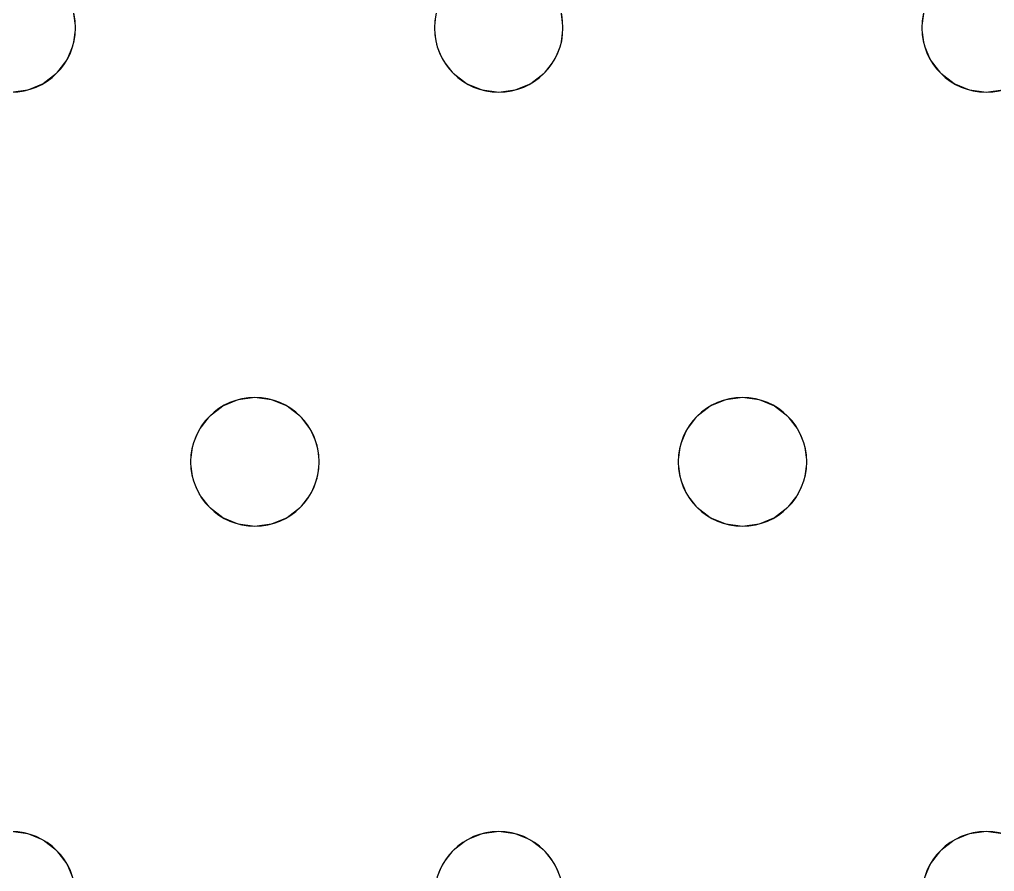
# Model space of a CAD drawing. Header units: millimetres. Extents: x -1 to 1601, y -701 to 1.
# Drawn here: x 1048.3 to 1109, y -312.5 to -259.5 of the extents above; entities that cross this region are included whole.
import ezdxf

# ---------------------------------------------------------------- set-up
doc = ezdxf.new("R2010")
doc.units = ezdxf.units.MM
doc.layers.add('IQ_200_3D', color=1, linetype='Continuous')
doc.layers.add('IQ_204_2D', color=7, linetype='Continuous')

msp = doc.modelspace()

# ---------------------------------------------------------------- linework, layer by layer
at = {"layer": 'IQ_200_3D', "lineweight": 18}
for points, invisible_edges in [([(122.762, -68.034, 850), (1477.238, -68.034, 850), (1477.238, -397.966, 850), (122.762, -397.966, 850)], 10), ([(122.762, -68.034, 860), (122.762, -397.966, 860), (1477.238, -397.966, 860), (1477.238, -68.034, 860)], 5), ([(1051.784, -260, 890), (1051.648, -258.965, 890), (1051.648, -258.965, 888), (1051.784, -260, 888)], 2), ([(1074.254, -258.965, 888), (1074.118, -260, 888), (1051.784, -260, 888), (1051.648, -258.965, 888)], 10), ([(1051.784, -260, 890), (1074.118, -260, 890), (1074.254, -258.965, 890), (1051.648, -258.965, 890)], 5), ([(1074.254, -258.965, 890), (1074.118, -260, 890), (1074.118, -260, 888), (1074.254, -258.965, 888)], 8), ([(1082.118, -260, 890), (1081.981, -258.965, 890), (1081.981, -258.965, 888), (1082.118, -260, 888)], 2), ([(1082.118, -260, 888), (1081.981, -258.965, 888), (1104.587, -258.965, 888)], 14), ([(1104.451, -260, 888), (1081.981, -261.035, 888), (1082.118, -260, 888), (1104.587, -258.965, 888)], 5), ([(1104.451, -260, 890), (1104.587, -258.965, 890), (1082.118, -260, 890), (1081.981, -261.035, 890)], 10), ([(1082.118, -260, 890), (1104.587, -258.965, 890), (1081.981, -258.965, 890)], 3), ([(1104.587, -258.965, 890), (1104.451, -260, 890), (1104.451, -260, 888), (1104.587, -258.965, 888)], 8), ([(1051.648, -261.035, 890), (1051.784, -260, 890), (1051.784, -260, 888), (1051.648, -261.035, 888)], 8), ([(1051.648, -261.035, 888), (1051.784, -260, 888), (1074.118, -260, 888), (1074.254, -261.035, 888)], 10), ([(1051.648, -261.035, 890), (1074.254, -261.035, 890), (1074.118, -260, 890), (1051.784, -260, 890)], 5), ([(1074.118, -260, 890), (1074.254, -261.035, 890), (1074.254, -261.035, 888), (1074.118, -260, 888)], 2), ([(1104.587, -261.035, 888), (1081.582, -262, 888), (1081.981, -261.035, 888), (1104.451, -260, 888)], 5), ([(1104.587, -261.035, 890), (1104.451, -260, 890), (1081.981, -261.035, 890), (1081.582, -262, 890)], 10), ([(1081.981, -261.035, 890), (1082.118, -260, 890), (1082.118, -260, 888), (1081.981, -261.035, 888)], 8), ([(1104.451, -260, 890), (1104.587, -261.035, 890), (1104.587, -261.035, 888), (1104.451, -260, 888)], 2), ([(1051.248, -262, 890), (1051.648, -261.035, 890), (1051.648, -261.035, 888), (1051.248, -262, 888)], 10), ([(1051.248, -262, 888), (1051.648, -261.035, 888), (1074.254, -261.035, 888), (1074.653, -262, 888)], 10), ([(1074.254, -261.035, 890), (1051.648, -261.035, 890), (1051.248, -262, 890)], 13), ([(1051.248, -262, 890), (1062.951, -283, 890), (1074.653, -262, 890), (1074.254, -261.035, 890)], 11), ([(1074.254, -261.035, 890), (1074.653, -262, 890), (1074.653, -262, 888), (1074.254, -261.035, 888)], 10), ([(1081.582, -262, 890), (1081.981, -261.035, 890), (1081.981, -261.035, 888), (1081.582, -262, 888)], 10), ([(1104.587, -261.035, 888), (1104.987, -262, 888), (1081.582, -262, 888)], 14), ([(1104.987, -262, 890), (1104.587, -261.035, 890), (1081.582, -262, 890), (1093.284, -283, 890)], 14), ([(1104.587, -261.035, 890), (1104.987, -262, 890), (1104.987, -262, 888), (1104.587, -261.035, 888)], 10), ([(1050.613, -262.828, 890), (1051.248, -262, 890), (1051.248, -262, 888), (1050.613, -262.828, 888)], 10), ([(1062.951, -283, 888), (1050.613, -262.828, 888), (1051.248, -262, 888), (1074.653, -262, 888)], 13), ([(1050.613, -262.828, 890), (1062.951, -283, 890), (1051.248, -262, 890)], 3), ([(1075.289, -262.828, 888), (1062.951, -283, 888), (1074.653, -262, 888)], 3), ([(1075.289, -262.828, 890), (1074.653, -262, 890), (1062.951, -283, 890), (1063.986, -283.136, 890)], 10), ([(1074.653, -262, 890), (1075.289, -262.828, 890), (1075.289, -262.828, 888), (1074.653, -262, 888)], 10), ([(1080.946, -262.828, 890), (1081.582, -262, 890), (1081.582, -262, 888), (1080.946, -262.828, 888)], 10), ([(1080.946, -262.828, 888), (1081.582, -262, 888), (1093.284, -283, 888), (1092.249, -283.136, 888)], 10), ([(1080.946, -262.828, 890), (1092.249, -283.136, 890), (1093.284, -283, 890), (1081.582, -262, 890)], 5), ([(1104.987, -262, 888), (1105.622, -262.828, 888), (1093.284, -283, 888), (1081.582, -262, 888)], 14), ([(1105.622, -262.828, 890), (1104.987, -262, 890), (1093.284, -283, 890), (1094.32, -283.136, 890)], 10), ([(1104.987, -262, 890), (1105.622, -262.828, 890), (1105.622, -262.828, 888), (1104.987, -262, 888)], 10), ([(1049.784, -263.464, 890), (1050.613, -262.828, 890), (1050.613, -262.828, 888), (1049.784, -263.464, 888)], 10), ([(1049.784, -263.464, 888), (1050.613, -262.828, 888), (1061.916, -283.136, 888), (1060.951, -283.536, 888)], 10), ([(1050.613, -262.828, 890), (1049.784, -263.464, 890), (1061.916, -283.136, 890), (1062.951, -283, 890)], 10), ([(1061.916, -283.136, 888), (1050.613, -262.828, 888), (1062.951, -283, 888)], 3), ([(1075.289, -262.828, 888), (1076.118, -263.464, 888), (1063.986, -283.136, 888), (1062.951, -283, 888)], 10), ([(1076.118, -263.464, 890), (1075.289, -262.828, 890), (1063.986, -283.136, 890), (1064.951, -283.536, 890)], 10), ([(1075.289, -262.828, 890), (1076.118, -263.464, 890), (1076.118, -263.464, 888), (1075.289, -262.828, 888)], 10), ([(1080.118, -263.464, 890), (1080.946, -262.828, 890), (1080.946, -262.828, 888), (1080.118, -263.464, 888)], 10), ([(1092.249, -283.136, 888), (1080.118, -263.464, 888), (1080.946, -262.828, 888)], 13), ([(1080.118, -263.464, 890), (1091.284, -283.536, 890), (1092.249, -283.136, 890), (1080.946, -262.828, 890)], 5), ([(1093.284, -283, 888), (1105.622, -262.828, 888), (1094.32, -283.136, 888)], 3), ([(1094.32, -283.136, 888), (1105.622, -262.828, 888), (1106.451, -263.464, 888), (1095.284, -283.536, 888)], 5), ([(1106.451, -263.464, 890), (1105.622, -262.828, 890), (1094.32, -283.136, 890), (1095.284, -283.536, 890)], 10), ([(1105.622, -262.828, 890), (1106.451, -263.464, 890), (1106.451, -263.464, 888), (1105.622, -262.828, 888)], 10), ([(1048.82, -263.864, 888), (1047.784, -264, 888), (1047.784, -264, 890), (1048.82, -263.864, 890)], 10), ([(1047.784, -264, 888), (1048.82, -263.864, 888), (1060.123, -284.172, 888)], 14), ([(1047.784, -264, 890), (1059.487, -285, 890), (1060.123, -284.172, 890), (1048.82, -263.864, 890)], 5), ([(1048.82, -263.864, 890), (1049.784, -263.464, 890), (1049.784, -263.464, 888), (1048.82, -263.864, 888)], 10), ([(1048.82, -263.864, 888), (1049.784, -263.464, 888), (1060.951, -283.536, 888), (1060.123, -284.172, 888)], 10), ([(1060.951, -283.536, 890), (1049.784, -263.464, 890), (1048.82, -263.864, 890), (1060.123, -284.172, 890)], 5), ([(1061.916, -283.136, 890), (1049.784, -263.464, 890), (1060.951, -283.536, 890)], 3), ([(1076.118, -263.464, 888), (1077.082, -263.864, 888), (1064.951, -283.536, 888), (1063.986, -283.136, 888)], 10), ([(1077.082, -263.864, 890), (1076.118, -263.464, 890), (1064.951, -283.536, 890), (1065.779, -284.172, 890)], 10), ([(1065.779, -284.172, 888), (1064.951, -283.536, 888), (1077.082, -263.864, 888), (1078.118, -264, 888)], 10), ([(1078.118, -264, 890), (1077.082, -263.864, 890), (1065.779, -284.172, 890), (1066.415, -285, 890)], 10), ([(1076.118, -263.464, 890), (1077.082, -263.864, 890), (1077.082, -263.864, 888), (1076.118, -263.464, 888)], 10), ([(1078.118, -264, 888), (1077.082, -263.864, 888), (1077.082, -263.864, 890), (1078.118, -264, 890)], 10), ([(1079.153, -263.864, 888), (1078.118, -264, 888), (1078.118, -264, 890), (1079.153, -263.864, 890)], 10), ([(1078.118, -264, 888), (1079.153, -263.864, 888), (1090.456, -284.172, 888), (1089.82, -285, 888)], 10), ([(1078.118, -264, 890), (1089.82, -285, 890), (1090.456, -284.172, 890), (1079.153, -263.864, 890)], 5), ([(1079.153, -263.864, 890), (1080.118, -263.464, 890), (1080.118, -263.464, 888), (1079.153, -263.864, 888)], 10), ([(1091.284, -283.536, 888), (1079.153, -263.864, 888), (1080.118, -263.464, 888), (1092.249, -283.136, 888)], 5), ([(1079.153, -263.864, 890), (1090.456, -284.172, 890), (1091.284, -283.536, 890), (1080.118, -263.464, 890)], 5), ([(1090.456, -284.172, 888), (1079.153, -263.864, 888), (1091.284, -283.536, 888)], 3), ([(1106.451, -263.464, 888), (1107.416, -263.864, 888), (1095.284, -283.536, 888)], 14), ([(1107.416, -263.864, 890), (1106.451, -263.464, 890), (1095.284, -283.536, 890), (1096.113, -284.172, 890)], 10), ([(1107.416, -263.864, 888), (1108.451, -264, 888), (1096.113, -284.172, 888), (1095.284, -283.536, 888)], 10), ([(1108.451, -264, 890), (1107.416, -263.864, 890), (1096.113, -284.172, 890), (1096.748, -285, 890)], 10), ([(1106.451, -263.464, 890), (1107.416, -263.864, 890), (1107.416, -263.864, 888), (1106.451, -263.464, 888)], 10), ([(1108.451, -264, 888), (1107.416, -263.864, 888), (1107.416, -263.864, 890), (1108.451, -264, 890)], 10), ([(1109.486, -263.864, 888), (1108.451, -264, 888), (1108.451, -264, 890), (1109.486, -263.864, 890)], 10), ([(1108.451, -264, 888), (1109.486, -263.864, 888), (1120.789, -284.172, 888), (1120.154, -285, 888)], 10), ([(1109.486, -263.864, 890), (1108.451, -264, 890), (1120.789, -284.172, 890), (1121.618, -283.536, 890)], 10), ([(1047.784, -264, 888), (1060.123, -284.172, 888), (1059.487, -285, 888), (1036.082, -285, 888)], 13), ([(1036.082, -285, 890), (1036.481, -285.965, 890), (1059.487, -285, 890), (1047.784, -264, 890)], 14), ([(1066.415, -285, 888), (1065.779, -284.172, 888), (1078.118, -264, 888), (1089.82, -285, 888)], 14), ([(1066.415, -285, 890), (1066.815, -285.965, 890), (1089.82, -285, 890), (1078.118, -264, 890)], 14), ([(1096.748, -285, 888), (1096.113, -284.172, 888), (1108.451, -264, 888), (1120.154, -285, 888)], 14), ([(1120.154, -285, 890), (1120.789, -284.172, 890), (1108.451, -264, 890), (1096.748, -285, 890)], 14), ([(1061.916, -283.136, 890), (1060.951, -283.536, 890), (1060.951, -283.536, 888), (1061.916, -283.136, 888)], 10), ([(1061.916, -283.136, 888), (1062.951, -283, 888), (1062.951, -283, 890), (1061.916, -283.136, 890)], 10), ([(1062.951, -283, 888), (1063.986, -283.136, 888), (1063.986, -283.136, 890), (1062.951, -283, 890)], 10), ([(1064.951, -283.536, 890), (1063.986, -283.136, 890), (1063.986, -283.136, 888), (1064.951, -283.536, 888)], 10), ([(1092.249, -283.136, 890), (1091.284, -283.536, 890), (1091.284, -283.536, 888), (1092.249, -283.136, 888)], 10), ([(1092.249, -283.136, 888), (1093.284, -283, 888), (1093.284, -283, 890), (1092.249, -283.136, 890)], 10), ([(1093.284, -283, 888), (1094.32, -283.136, 888), (1094.32, -283.136, 890), (1093.284, -283, 890)], 10), ([(1095.284, -283.536, 890), (1094.32, -283.136, 890), (1094.32, -283.136, 888), (1095.284, -283.536, 888)], 10), ([(1060.951, -283.536, 890), (1060.123, -284.172, 890), (1060.123, -284.172, 888), (1060.951, -283.536, 888)], 10), ([(1065.779, -284.172, 890), (1064.951, -283.536, 890), (1064.951, -283.536, 888), (1065.779, -284.172, 888)], 10), ([(1091.284, -283.536, 890), (1090.456, -284.172, 890), (1090.456, -284.172, 888), (1091.284, -283.536, 888)], 10), ([(1096.113, -284.172, 890), (1095.284, -283.536, 890), (1095.284, -283.536, 888), (1096.113, -284.172, 888)], 10), ([(1060.123, -284.172, 890), (1059.487, -285, 890), (1059.487, -285, 888), (1060.123, -284.172, 888)], 10), ([(1066.415, -285, 890), (1065.779, -284.172, 890), (1065.779, -284.172, 888), (1066.415, -285, 888)], 10), ([(1090.456, -284.172, 890), (1089.82, -285, 890), (1089.82, -285, 888), (1090.456, -284.172, 888)], 10), ([(1096.748, -285, 890), (1096.113, -284.172, 890), (1096.113, -284.172, 888), (1096.748, -285, 888)], 10), ([(1036.481, -285.965, 888), (1036.082, -285, 888), (1059.487, -285, 888), (1059.087, -285.965, 888)], 10), ([(1059.087, -285.965, 890), (1059.487, -285, 890), (1036.481, -285.965, 890), (1036.618, -287, 890)], 10), ([(1059.487, -285, 890), (1059.087, -285.965, 890), (1059.087, -285.965, 888), (1059.487, -285, 888)], 10), ([(1066.815, -285.965, 890), (1066.415, -285, 890), (1066.415, -285, 888), (1066.815, -285.965, 888)], 10), ([(1066.815, -285.965, 888), (1066.415, -285, 888), (1089.82, -285, 888), (1089.421, -285.965, 888)], 10), ([(1089.421, -285.965, 890), (1089.82, -285, 890), (1066.815, -285.965, 890), (1066.951, -287, 890)], 10), ([(1089.82, -285, 890), (1089.421, -285.965, 890), (1089.421, -285.965, 888), (1089.82, -285, 888)], 10), ([(1097.148, -285.965, 890), (1096.748, -285, 890), (1096.748, -285, 888), (1097.148, -285.965, 888)], 10), ([(1120.154, -285, 888), (1119.754, -285.965, 888), (1097.148, -285.965, 888), (1096.748, -285, 888)], 10), ([(1096.748, -285, 890), (1097.148, -285.965, 890), (1120.154, -285, 890)], 14), ([(1119.754, -285.965, 890), (1120.154, -285, 890), (1097.148, -285.965, 890), (1097.284, -287, 890)], 10), ([(1036.618, -287, 888), (1036.481, -285.965, 888), (1059.087, -285.965, 888), (1058.951, -287, 888)], 10), ([(1058.951, -287, 890), (1059.087, -285.965, 890), (1036.618, -287, 890), (1036.481, -288.035, 890)], 10), ([(1059.087, -285.965, 890), (1058.951, -287, 890), (1058.951, -287, 888), (1059.087, -285.965, 888)], 8), ([(1066.951, -287, 890), (1066.815, -285.965, 890), (1066.815, -285.965, 888), (1066.951, -287, 888)], 2), ([(1066.815, -285.965, 888), (1089.421, -285.965, 888), (1066.951, -287, 888)], 3), ([(1089.284, -287, 888), (1066.815, -288.035, 888), (1066.951, -287, 888), (1089.421, -285.965, 888)], 5), ([(1066.951, -287, 890), (1066.815, -288.035, 890), (1089.284, -287, 890), (1089.421, -285.965, 890)], 10), ([(1089.421, -285.965, 890), (1089.284, -287, 890), (1089.284, -287, 888), (1089.421, -285.965, 888)], 8), ([(1097.284, -287, 890), (1097.148, -285.965, 890), (1097.148, -285.965, 888), (1097.284, -287, 888)], 2), ([(1097.284, -287, 888), (1097.148, -285.965, 888), (1119.754, -285.965, 888), (1119.618, -287, 888)], 10), ([(1097.284, -287, 890), (1097.148, -288.035, 890), (1119.618, -287, 890), (1119.754, -285.965, 890)], 10), ([(1059.087, -288.035, 890), (1058.951, -287, 890), (1036.481, -288.035, 890), (1036.082, -289, 890)], 10), ([(1036.481, -288.035, 888), (1036.618, -287, 888), (1058.951, -287, 888), (1059.087, -288.035, 888)], 10), ([(1058.951, -287, 890), (1059.087, -288.035, 890), (1059.087, -288.035, 888), (1058.951, -287, 888)], 2), ([(1089.421, -288.035, 888), (1066.415, -289, 888), (1066.815, -288.035, 888), (1089.284, -287, 888)], 5), ([(1066.815, -288.035, 890), (1066.951, -287, 890), (1066.951, -287, 888), (1066.815, -288.035, 888)], 8), ([(1089.421, -288.035, 890), (1089.284, -287, 890), (1066.815, -288.035, 890)], 14), ([(1089.284, -287, 890), (1089.421, -288.035, 890), (1089.421, -288.035, 888), (1089.284, -287, 888)], 2), ([(1119.754, -288.035, 890), (1119.618, -287, 890), (1097.148, -288.035, 890), (1096.748, -289, 890)], 10), ([(1097.148, -288.035, 890), (1097.284, -287, 890), (1097.284, -287, 888), (1097.148, -288.035, 888)], 8), ([(1097.148, -288.035, 888), (1097.284, -287, 888), (1119.618, -287, 888), (1119.754, -288.035, 888)], 10), ([(1036.082, -289, 888), (1036.481, -288.035, 888), (1059.087, -288.035, 888), (1059.487, -289, 888)], 10), ([(1059.487, -289, 890), (1059.087, -288.035, 890), (1036.082, -289, 890), (1047.784, -310, 890)], 14), ([(1059.087, -288.035, 890), (1059.487, -289, 890), (1059.487, -289, 888), (1059.087, -288.035, 888)], 10), ([(1066.415, -289, 890), (1066.815, -288.035, 890), (1066.815, -288.035, 888), (1066.415, -289, 888)], 10), ([(1089.82, -289, 888), (1078.118, -310, 888), (1066.415, -289, 888), (1089.421, -288.035, 888)], 7), ([(1066.415, -289, 890), (1089.82, -289, 890), (1089.421, -288.035, 890), (1066.815, -288.035, 890)], 5), ([(1089.421, -288.035, 890), (1089.82, -289, 890), (1089.82, -289, 888), (1089.421, -288.035, 888)], 10), ([(1096.748, -289, 890), (1097.148, -288.035, 890), (1097.148, -288.035, 888), (1096.748, -289, 888)], 10), ([(1119.754, -288.035, 888), (1120.154, -289, 888), (1096.748, -289, 888), (1097.148, -288.035, 888)], 10), ([(1120.154, -289, 890), (1119.754, -288.035, 890), (1096.748, -289, 890)], 14), ([(1047.784, -310, 888), (1036.082, -289, 888), (1059.487, -289, 888), (1060.123, -289.828, 888)], 11), ([(1060.123, -289.828, 890), (1059.487, -289, 890), (1047.784, -310, 890), (1048.82, -310.136, 890)], 10), ([(1059.487, -289, 890), (1060.123, -289.828, 890), (1060.123, -289.828, 888), (1059.487, -289, 888)], 10), ([(1065.779, -289.828, 890), (1066.415, -289, 890), (1066.415, -289, 888), (1065.779, -289.828, 888)], 10), ([(1065.779, -289.828, 888), (1066.415, -289, 888), (1078.118, -310, 888), (1077.082, -310.136, 888)], 10), ([(1078.118, -310, 890), (1066.415, -289, 890), (1065.779, -289.828, 890), (1077.082, -310.136, 890)], 5), ([(1078.118, -310, 890), (1090.456, -289.828, 890), (1089.82, -289, 890), (1066.415, -289, 890)], 13), ([(1090.456, -289.828, 888), (1079.153, -310.136, 888), (1078.118, -310, 888), (1089.82, -289, 888)], 5), ([(1089.82, -289, 890), (1090.456, -289.828, 890), (1090.456, -289.828, 888), (1089.82, -289, 888)], 10), ([(1096.113, -289.828, 890), (1096.748, -289, 890), (1096.748, -289, 888), (1096.113, -289.828, 888)], 10), ([(1108.451, -310, 888), (1096.113, -289.828, 888), (1096.748, -289, 888), (1120.154, -289, 888)], 13), ([(1096.113, -289.828, 890), (1108.451, -310, 890), (1096.748, -289, 890)], 3), ([(1120.154, -289, 890), (1096.748, -289, 890), (1108.451, -310, 890), (1120.789, -289.828, 890)], 7), ([(1108.451, -310, 888), (1120.154, -289, 888), (1120.789, -289.828, 888), (1109.486, -310.136, 888)], 5), ([(1060.123, -289.828, 888), (1060.951, -290.464, 888), (1048.82, -310.136, 888), (1047.784, -310, 888)], 10), ([(1060.951, -290.464, 890), (1060.123, -289.828, 890), (1048.82, -310.136, 890), (1049.784, -310.536, 890)], 10), ([(1060.123, -289.828, 890), (1060.951, -290.464, 890), (1060.951, -290.464, 888), (1060.123, -289.828, 888)], 10), ([(1064.951, -290.464, 890), (1065.779, -289.828, 890), (1065.779, -289.828, 888), (1064.951, -290.464, 888)], 10), ([(1064.951, -290.464, 888), (1065.779, -289.828, 888), (1077.082, -310.136, 888), (1076.118, -310.536, 888)], 10), ([(1077.082, -310.136, 890), (1065.779, -289.828, 890), (1064.951, -290.464, 890)], 13), ([(1079.153, -310.136, 890), (1091.284, -290.464, 890), (1090.456, -289.828, 890), (1078.118, -310, 890)], 5), ([(1091.284, -290.464, 888), (1080.118, -310.536, 888), (1079.153, -310.136, 888), (1090.456, -289.828, 888)], 5), ([(1090.456, -289.828, 890), (1091.284, -290.464, 890), (1091.284, -290.464, 888), (1090.456, -289.828, 888)], 10), ([(1095.284, -290.464, 890), (1096.113, -289.828, 890), (1096.113, -289.828, 888), (1095.284, -290.464, 888)], 10), ([(1095.284, -290.464, 888), (1096.113, -289.828, 888), (1107.416, -310.136, 888), (1106.451, -310.536, 888)], 10), ([(1096.113, -289.828, 890), (1095.284, -290.464, 890), (1107.416, -310.136, 890), (1108.451, -310, 890)], 10), ([(1096.113, -289.828, 888), (1108.451, -310, 888), (1107.416, -310.136, 888)], 13), ([(1109.486, -310.136, 890), (1121.618, -290.464, 890), (1120.789, -289.828, 890), (1108.451, -310, 890)], 5), ([(1060.951, -290.464, 888), (1061.916, -290.864, 888), (1049.784, -310.536, 888), (1048.82, -310.136, 888)], 10), ([(1061.916, -290.864, 890), (1060.951, -290.464, 890), (1049.784, -310.536, 890), (1050.613, -311.172, 890)], 10), ([(1060.951, -290.464, 890), (1061.916, -290.864, 890), (1061.916, -290.864, 888), (1060.951, -290.464, 888)], 10), ([(1063.986, -290.864, 890), (1064.951, -290.464, 890), (1064.951, -290.464, 888), (1063.986, -290.864, 888)], 10), ([(1063.986, -290.864, 888), (1064.951, -290.464, 888), (1076.118, -310.536, 888), (1075.289, -311.172, 888)], 10), ([(1064.951, -290.464, 890), (1063.986, -290.864, 890), (1076.118, -310.536, 890), (1077.082, -310.136, 890)], 10), ([(1091.284, -290.464, 890), (1079.153, -310.136, 890), (1080.118, -310.536, 890)], 13), ([(1092.249, -290.864, 888), (1080.946, -311.172, 888), (1080.118, -310.536, 888), (1091.284, -290.464, 888)], 5), ([(1092.249, -290.864, 890), (1091.284, -290.464, 890), (1080.118, -310.536, 890), (1080.946, -311.172, 890)], 10), ([(1091.284, -290.464, 890), (1092.249, -290.864, 890), (1092.249, -290.864, 888), (1091.284, -290.464, 888)], 10), ([(1094.32, -290.864, 890), (1095.284, -290.464, 890), (1095.284, -290.464, 888), (1094.32, -290.864, 888)], 10), ([(1106.451, -310.536, 888), (1094.32, -290.864, 888), (1095.284, -290.464, 888)], 13), ([(1106.451, -310.536, 890), (1107.416, -310.136, 890), (1095.284, -290.464, 890), (1094.32, -290.864, 890)], 10), ([(1050.613, -311.172, 888), (1049.784, -310.536, 888), (1061.916, -290.864, 888), (1062.951, -291, 888)], 10), ([(1062.951, -291, 890), (1061.916, -290.864, 890), (1050.613, -311.172, 890), (1051.248, -312, 890)], 10), ([(1051.248, -312, 888), (1050.613, -311.172, 888), (1062.951, -291, 888), (1074.653, -312, 888)], 14), ([(1074.653, -312, 890), (1075.289, -311.172, 890), (1062.951, -291, 890), (1051.248, -312, 890)], 14), ([(1062.951, -291, 888), (1061.916, -290.864, 888), (1061.916, -290.864, 890), (1062.951, -291, 890)], 10), ([(1063.986, -290.864, 888), (1062.951, -291, 888), (1062.951, -291, 890), (1063.986, -290.864, 890)], 10), ([(1062.951, -291, 888), (1063.986, -290.864, 888), (1075.289, -311.172, 888), (1074.653, -312, 888)], 10), ([(1075.289, -311.172, 890), (1076.118, -310.536, 890), (1063.986, -290.864, 890), (1062.951, -291, 890)], 10), ([(1093.284, -291, 888), (1081.582, -312, 888), (1080.946, -311.172, 888), (1092.249, -290.864, 888)], 5), ([(1093.284, -291, 890), (1092.249, -290.864, 890), (1080.946, -311.172, 890), (1081.582, -312, 890)], 10), ([(1093.284, -291, 888), (1105.622, -311.172, 888), (1104.987, -312, 888), (1081.582, -312, 888)], 13), ([(1104.987, -312, 890), (1105.622, -311.172, 890), (1093.284, -291, 890), (1081.582, -312, 890)], 14), ([(1093.284, -291, 888), (1092.249, -290.864, 888), (1092.249, -290.864, 890), (1093.284, -291, 890)], 10), ([(1094.32, -290.864, 888), (1093.284, -291, 888), (1093.284, -291, 890), (1094.32, -290.864, 890)], 10), ([(1105.622, -311.172, 888), (1093.284, -291, 888), (1094.32, -290.864, 888), (1106.451, -310.536, 888)], 5), ([(1105.622, -311.172, 890), (1106.451, -310.536, 890), (1094.32, -290.864, 890), (1093.284, -291, 890)], 10), ([(1047.784, -310, 888), (1048.82, -310.136, 888), (1048.82, -310.136, 890), (1047.784, -310, 890)], 10), ([(1077.082, -310.136, 888), (1078.118, -310, 888), (1078.118, -310, 890), (1077.082, -310.136, 890)], 10), ([(1078.118, -310, 888), (1079.153, -310.136, 888), (1079.153, -310.136, 890), (1078.118, -310, 890)], 10), ([(1107.416, -310.136, 888), (1108.451, -310, 888), (1108.451, -310, 890), (1107.416, -310.136, 890)], 10), ([(1108.451, -310, 888), (1109.486, -310.136, 888), (1109.486, -310.136, 890), (1108.451, -310, 890)], 10), ([(1049.784, -310.536, 890), (1048.82, -310.136, 890), (1048.82, -310.136, 888), (1049.784, -310.536, 888)], 10), ([(1050.613, -311.172, 890), (1049.784, -310.536, 890), (1049.784, -310.536, 888), (1050.613, -311.172, 888)], 10), ([(1076.118, -310.536, 890), (1075.289, -311.172, 890), (1075.289, -311.172, 888), (1076.118, -310.536, 888)], 10), ([(1077.082, -310.136, 890), (1076.118, -310.536, 890), (1076.118, -310.536, 888), (1077.082, -310.136, 888)], 10), ([(1080.118, -310.536, 890), (1079.153, -310.136, 890), (1079.153, -310.136, 888), (1080.118, -310.536, 888)], 10), ([(1080.946, -311.172, 890), (1080.118, -310.536, 890), (1080.118, -310.536, 888), (1080.946, -311.172, 888)], 10), ([(1106.451, -310.536, 890), (1105.622, -311.172, 890), (1105.622, -311.172, 888), (1106.451, -310.536, 888)], 10), ([(1107.416, -310.136, 890), (1106.451, -310.536, 890), (1106.451, -310.536, 888), (1107.416, -310.136, 888)], 10), ([(1051.248, -312, 890), (1050.613, -311.172, 890), (1050.613, -311.172, 888), (1051.248, -312, 888)], 10), ([(1075.289, -311.172, 890), (1074.653, -312, 890), (1074.653, -312, 888), (1075.289, -311.172, 888)], 10), ([(1081.582, -312, 890), (1080.946, -311.172, 890), (1080.946, -311.172, 888), (1081.582, -312, 888)], 10), ([(1105.622, -311.172, 890), (1104.987, -312, 890), (1104.987, -312, 888), (1105.622, -311.172, 888)], 10), ([(1051.648, -312.965, 890), (1051.248, -312, 890), (1051.248, -312, 888), (1051.648, -312.965, 888)], 10), ([(1051.648, -312.965, 888), (1051.248, -312, 888), (1074.653, -312, 888), (1074.254, -312.965, 888)], 10), ([(1051.648, -312.965, 890), (1074.254, -312.965, 890), (1074.653, -312, 890), (1051.248, -312, 890)], 5), ([(1074.653, -312, 890), (1074.254, -312.965, 890), (1074.254, -312.965, 888), (1074.653, -312, 888)], 10), ([(1081.981, -312.965, 890), (1081.582, -312, 890), (1081.582, -312, 888), (1081.981, -312.965, 888)], 10), ([(1081.981, -312.965, 888), (1081.582, -312, 888), (1104.987, -312, 888), (1104.587, -312.965, 888)], 10), ([(1081.981, -312.965, 890), (1104.587, -312.965, 890), (1104.987, -312, 890), (1081.582, -312, 890)], 5), ([(1104.987, -312, 890), (1104.587, -312.965, 890), (1104.587, -312.965, 888), (1104.987, -312, 888)], 10)]:
    msp.add_3dface(points, dxfattribs=dict(at, invisible_edges=invisible_edges))
at = {"layer": 'IQ_204_2D'}
for centre, start, end in [((1047.784, -260), 0, 180), ((1078.118, -260), 0, 180), ((1108.451, -260), 0, 180), ((1047.784, -260), 180, 0), ((1078.118, -260), 180, 0), ((1108.451, -260), 180, 360), ((1062.951, -287), 360, 180), ((1093.284, -287), 0, 180), ((1062.951, -287), 180, 360), ((1093.284, -287), 180, 360), ((1047.784, -314), 0, 180), ((1078.118, -314), 360, 180), ((1108.451, -314), 0, 180)]:
    msp.add_arc(centre, 4, start, end, dxfattribs=at)

# ---------------------------------------------------------------- meshes
at = {"layer": 'IQ_200_3D', "lineweight": 18}
mesh = msp.add_polyface(dxfattribs=at)
corners = [(1600, 0, 850), (1600, -700, 850), (0, -700, 850), (0, 0, 850), (1210.5, -594, 850), (1211.556, -602.023, 850), (1214.653, -609.5, 850), (1219.58, -615.92, 850), (1226, -620.847, 850), (1233.477, -623.944, 850), (1241.5, -625, 850), (1459.5, -625, 850), (1467.523, -623.944, 850), (1475, -620.847, 850), (1481.42, -615.92, 850), (1486.347, -609.5, 850), (1489.444, -602.023, 850), (1490.5, -594, 850), (1490.5, -476, 850), (1489.444, -467.977, 850), (1486.347, -460.5, 850), (1481.42, -454.08, 850), (1475, -449.153, 850), (1467.523, -446.056, 850), (1459.5, -445, 850), (1241.5, -445, 850), (1233.477, -446.056, 850), (1226, -449.153, 850), (1219.58, -454.08, 850), (1214.653, -460.5, 850), (1211.556, -467.977, 850), (1210.5, -476, 850), (1477.5, -68.034, 850), (122.5, -68.034, 850), (110.412, -69.625, 850), (99.148, -74.291, 850), (89.475, -81.713, 850), (82.053, -91.386, 850), (77.388, -102.65, 850), (75.796, -114.738, 850), (75.796, -351.262, 850), (77.388, -363.35, 850), (82.053, -374.614, 850), (89.475, -384.287, 850), (99.148, -391.709, 850), (110.412, -396.375, 850), (122.5, -397.966, 850), (1477.5, -397.966, 850), (1489.588, -396.375, 850), (1500.852, -391.709, 850), (1510.525, -384.287, 850), (1517.947, -374.614, 850), (1522.612, -363.35, 850), (1524.204, -351.262, 850), (1524.204, -114.738, 850), (1522.612, -102.65, 850), (1517.947, -91.386, 850), (1510.525, -81.713, 850), (1500.852, -74.291, 850), (1489.588, -69.625, 850)]
mesh.append_faces([[corners[k] for k in face] for face in [(37, 3, 36), (35, 3, 34), (4, 46, 31), (31, 46, 30), (55, 0, 54), (16, 1, 15), (14, 1, 13), (21, 49, 20), (11, 1, 10)]], dxfattribs={"vtx0": -1, "vtx1": -1})
mesh.append_faces([[corners[k] for k in face] for face in [(3, 37, 38), (3, 38, 39), (3, 39, 40, 2), (2, 40, 41), (46, 4, 5), (2, 6, 7), (46, 29, 30), (46, 28, 29), (26, 46, 47, 25), (46, 26, 27), (0, 59, 32, 3), (20, 49, 50, 19), (47, 24, 25), (0, 55, 56), (1, 52, 53), (19, 50, 51, 18), (1, 16, 17)]], dxfattribs={"vtx0": -1, "vtx2": -1})
mesh.append_faces([[corners[k] for k in face] for face in [(2, 45, 46, 5), (1, 17, 18, 51)]], dxfattribs={"vtx0": -1, "vtx2": -1, "vtx3": -1})
mesh.append_faces([[corners[k] for k in face] for face in [(41, 42, 2), (35, 36, 3), (33, 34, 3, 32), (43, 44, 2), (44, 45, 2), (42, 43, 2), (5, 6, 2), (27, 28, 46), (7, 8, 2), (8, 9, 2), (58, 59, 0), (56, 57, 0), (57, 58, 0), (51, 52, 1), (23, 24, 47), (11, 12, 1), (12, 13, 1), (14, 15, 1)]], dxfattribs={"vtx1": -1, "vtx2": -1})
mesh.append_faces([[corners[k] for k in face] for face in [(1, 2, 9, 10), (47, 48, 22, 23), (48, 49, 21, 22), (53, 54, 0, 1)]], dxfattribs={"vtx1": -1, "vtx3": -1})
mesh = msp.add_polyface(dxfattribs=at)
corners = [(1600, -700, 900), (1600, -23, 900), (0, -23, 900), (0, -700, 900), (90, -35.113, 900), (1510, -35.113, 900), (1529.382, -37.665, 900), (1547.443, -45.146, 900), (1562.953, -57.047, 900), (1574.854, -72.557, 900), (1582.335, -90.618, 900), (1584.887, -110, 900), (1584.887, -610, 900), (1582.335, -629.382, 900), (1574.854, -647.443, 900), (1562.953, -662.953, 900), (1547.443, -674.854, 900), (1529.382, -682.335, 900), (1510, -684.887, 900), (90, -684.887, 900), (70.618, -682.335, 900), (52.557, -674.854, 900), (37.047, -662.953, 900), (25.146, -647.443, 900), (17.665, -629.382, 900), (15.113, -610, 900), (15.113, -110, 900), (17.665, -90.618, 900), (25.146, -72.557, 900), (37.047, -57.047, 900), (52.557, -45.146, 900), (70.618, -37.665, 900)]
mesh.append_faces([[corners[k] for k in face] for face in [(9, 1, 8), (14, 0, 13), (31, 2, 30), (28, 2, 27), (21, 3, 20), (23, 3, 22)]], dxfattribs={"vtx0": -1, "vtx1": -1})
mesh.append_faces([[corners[k] for k in face] for face in [(1, 9, 10), (1, 11, 12, 0), (0, 14, 15), (0, 18, 19), (2, 28, 29), (3, 23, 24)]], dxfattribs={"vtx0": -1, "vtx2": -1})
mesh.append_faces([[corners[k] for k in face] for face in [(10, 11, 1), (5, 6, 1), (7, 8, 1), (6, 7, 1), (12, 13, 0), (15, 16, 0), (17, 18, 0), (16, 17, 0), (31, 4, 2), (29, 30, 2), (26, 27, 2), (21, 22, 3), (24, 25, 3)]], dxfattribs={"vtx1": -1, "vtx2": -1})
mesh.append_faces([[corners[k] for k in face] for face in [(4, 5, 1, 2), (25, 26, 2, 3), (19, 20, 3, 0)]], dxfattribs={"vtx1": -1, "vtx3": -1})
mesh = msp.add_polyface(dxfattribs=at)
corners = [(1510, -48.392, 890), (90, -48.392, 890), (66.424, -53.082, 890), (46.437, -66.437, 890), (33.082, -86.424, 890), (28.392, -110, 890), (28.392, -610, 890), (33.082, -633.576, 890), (46.437, -653.563, 890), (66.424, -666.918, 890), (90, -671.608, 890), (1510, -671.608, 890), (1533.576, -666.918, 890), (1553.563, -653.563, 890), (1566.918, -633.576, 890), (1571.608, -610, 890), (1571.608, -110, 890), (1566.918, -86.424, 890), (1553.563, -66.437, 890), (1533.576, -53.082, 890), (122.5, -418.034, 890), (1477.5, -418.034, 890), (1489.656, -419.634, 890), (1500.983, -424.326, 890), (1510.71, -431.79, 890), (1518.174, -441.517, 890), (1522.866, -452.844, 890), (1524.466, -465, 890), (1524.466, -605, 890), (1522.866, -617.156, 890), (1518.174, -628.483, 890), (1510.71, -638.21, 890), (1500.983, -645.674, 890), (1489.656, -650.366, 890), (1477.5, -651.966, 890), (122.5, -651.966, 890), (110.344, -650.366, 890), (99.017, -645.674, 890), (89.29, -638.21, 890), (81.826, -628.483, 890), (77.134, -617.156, 890), (75.534, -605, 890), (75.534, -465, 890), (77.134, -452.844, 890), (81.826, -441.517, 890), (89.29, -431.79, 890), (99.017, -424.326, 890), (110.344, -419.634, 890), (122.5, -68.034, 890), (1477.5, -68.034, 890), (1489.588, -69.625, 890), (1500.852, -74.291, 890), (1510.525, -81.713, 890), (1517.947, -91.386, 890), (1522.612, -102.65, 890), (1524.204, -114.738, 890), (1524.204, -351.262, 890), (1522.612, -363.35, 890), (1517.947, -374.614, 890), (1510.525, -384.287, 890), (1500.852, -391.709, 890), (1489.588, -396.375, 890), (1477.5, -397.966, 890), (122.5, -397.966, 890), (110.412, -396.375, 890), (99.148, -391.709, 890), (89.475, -384.287, 890), (82.053, -374.614, 890), (77.388, -363.35, 890), (75.796, -351.262, 890), (75.796, -114.738, 890), (77.388, -102.65, 890), (82.053, -91.386, 890), (89.475, -81.713, 890), (99.148, -74.291, 890), (110.412, -69.625, 890)]
mesh.append_faces([[corners[k] for k in face] for face in [(65, 47, 64), (75, 1, 74), (71, 5, 70), (73, 2, 72)]], dxfattribs={"vtx0": -1, "vtx1": -1})
mesh.append_faces([[corners[k] for k in face] for face in [(15, 28, 29, 14), (11, 32, 33), (16, 55, 56, 15), (54, 17, 18, 53), (53, 18, 19, 52), (52, 19, 0, 51), (0, 50, 51), (10, 37, 38, 9), (64, 47, 20, 63), (8, 39, 40, 7), (39, 8, 9, 38), (69, 42, 43), (1, 75, 48, 0), (3, 71, 72, 2)]], dxfattribs={"vtx0": -1, "vtx2": -1})
mesh.append_faces([[corners[k] for k in face] for face in [(6, 41, 42, 69)]], dxfattribs={"vtx0": -1, "vtx2": -1, "vtx3": -1})
mesh.append_faces([[corners[k] for k in face] for face in [(11, 33, 34, 35), (71, 3, 4, 5)]], dxfattribs={"vtx0": -1, "vtx3": -1})
mesh.append_faces([[corners[k] for k in face] for face in [(49, 50, 0, 48), (36, 37, 10)]], dxfattribs={"vtx1": -1, "vtx2": -1})
mesh.append_faces([[corners[k] for k in face] for face in [(27, 28, 15, 56)]], dxfattribs={"vtx1": -1, "vtx2": -1, "vtx3": -1})
mesh.append_faces([[corners[k] for k in face] for face in [(13, 14, 29, 30), (12, 13, 30, 31), (26, 27, 56, 57), (31, 32, 11, 12), (24, 25, 58, 59), (21, 22, 61, 62), (22, 23, 60, 61), (23, 24, 59, 60), (25, 26, 57, 58), (54, 55, 16, 17), (20, 21, 62, 63), (35, 36, 10, 11), (45, 46, 66, 67), (46, 47, 65, 66), (6, 7, 40, 41), (43, 44, 68, 69), (44, 45, 67, 68), (73, 74, 1, 2), (69, 70, 5, 6)]], dxfattribs={"vtx1": -1, "vtx3": -1})

doc.saveas('drawing.dxf')
